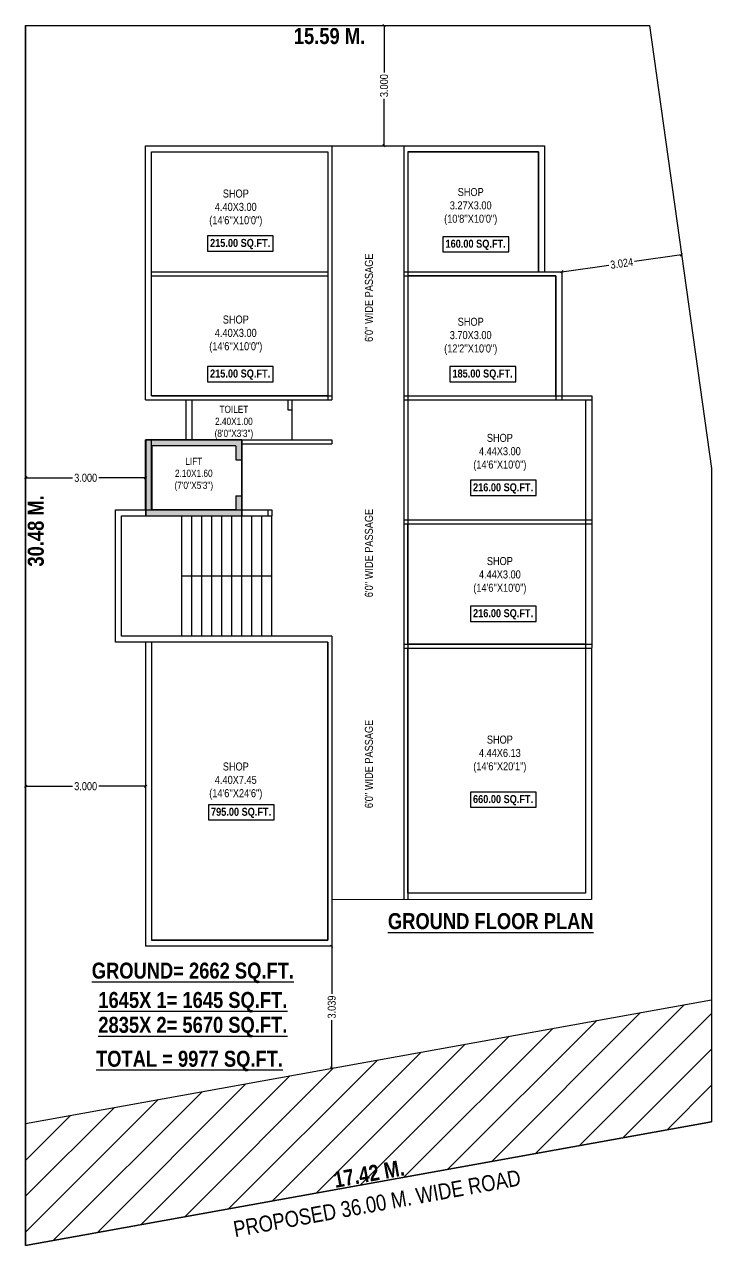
# Model space of a CAD drawing. Extents: x 3011.5 to 3070.1, y 1227.5 to 1258.
# Drawn here: x 3011.54 to 3028.71, y 1227.49 to 1258 of the extents above; entities that cross this region are included whole.
import ezdxf

# ---------------------------------------------------------------- set-up
doc = ezdxf.new("R2010")
doc.units = 0
doc.layers.get('0').update_dxf_attribs({"linetype": 'CONTINUOUS'})
doc.layers.get('DEFPOINTS').update_dxf_attribs({"linetype": 'CONTINUOUS'})
doc.layers.add('TEXT_', color=255, linetype='CONTINUOUS')
doc.styles.add('AN', font='ARIALN.TTF')
doc.dimstyles.new('DIM', dxfattribs={"dimtxt": 0.2, "dimasz": 0.06, "dimexe": 0.05, "dimexo": 0.3, "dimgap": 0.05, "dimtad": 0, "dimdec": 3, "dimlfac": -1, "dimzin": 1, "dimtxsty": 'AN', "dimblk1": 'OBLIQUE', "dimblk2": 'OBLIQUE', "dimsah": 1, "dimcen": 0.001, "dimse1": 1, "dimse2": 1, "dimclrd": 252, "dimclre": 256, "dimclrt": 1, "dimadec": 4, "dimazin": 3, "dimtfac": 1, "dimtdec": 3, "dimtofl": 0, "dimtmove": 0, "dimatfit": 3, "dimtolj": 1, "dimtzin": 1})

# ---------------------------------------------------------------- blocks, each defined once
blk = doc.blocks.new('_OBLIQUE')
at = {"color": 0, "linetype": 'BYBLOCK'}
blk.add_line((-0.5, -0.5), (0.5, 0.5), dxfattribs=at)
blk = doc.blocks.new('*D24')
at = {"color": 252}
for p, q in [((3011.567, 1246.676), (3012.74, 1246.676)), ((3014.567, 1246.676), (3013.393, 1246.676))]:
    blk.add_line(p, q, dxfattribs=at)
at = {"layer": 'DEFPOINTS', "color": 0}
for p in [(3011.567, 1246.676), (3011.567, 1246.6, 11.978), (3014.567, 1246.6, 11.978)]:
    blk.add_point(p, dxfattribs=at)
at = {"color": 252, "xscale": 0.06, "yscale": 0.06, "zscale": 0.06}
for p, rotation in [((3011.567, 1246.676), 180.0000000001216), ((3014.567, 1246.676), 1.215827e-10)]:
    blk.add_blockref('_OBLIQUE', p, dxfattribs=dict(at, rotation=rotation))
at = {"color": 1, "insert": (3013.067, 1246.676), "char_height": 0.2, "attachment_point": 5, "style": 'AN'}
blk.add_mtext('\\A1;3.000', dxfattribs=at)
blk = doc.blocks.new('*D25')
at = {"color": 252}
for p, q in [((3011.567, 1238.97), (3012.74, 1238.97)), ((3014.567, 1238.97), (3013.393, 1238.97))]:
    blk.add_line(p, q, dxfattribs=at)
at = {"layer": 'DEFPOINTS', "color": 0}
for p in [(3011.567, 1238.961, 11.978), (3014.567, 1238.97), (3014.567, 1238.961, 11.978)]:
    blk.add_point(p, dxfattribs=at)
at = {"color": 252, "xscale": 0.06, "yscale": 0.06, "zscale": 0.06, "rotation": 180}
blk.add_blockref('_OBLIQUE', (3011.567, 1238.97), dxfattribs=at)
at = {"color": 252, "xscale": 0.06, "yscale": 0.06, "zscale": 0.06}
blk.add_blockref('_OBLIQUE', (3014.567, 1238.97), dxfattribs=at)
at = {"color": 1, "insert": (3013.067, 1238.97), "char_height": 0.2, "attachment_point": 5, "style": 'AN'}
blk.add_mtext('\\A1;3.000', dxfattribs=at)
blk = doc.blocks.new('*D26')
at = {"color": 252}
for p, q in [((3019.217, 1234.972), (3019.217, 1233.78)), ((3019.217, 1231.933), (3019.217, 1233.126))]:
    blk.add_line(p, q, dxfattribs=at)
at = {"layer": 'DEFPOINTS', "color": 0}
for p in [(3019.217, 1234.972, 11.978), (3019.217, 1231.933), (3019.271, 1231.933, 11.978)]:
    blk.add_point(p, dxfattribs=at)
at = {"color": 252, "xscale": 0.06, "yscale": 0.06, "zscale": 0.06}
for p, rotation in [((3019.217, 1234.972), 90), ((3019.217, 1231.933), 270)]:
    blk.add_blockref('_OBLIQUE', p, dxfattribs=dict(at, rotation=rotation))
at = {"color": 1, "insert": (3019.217, 1233.453), "char_height": 0.2, "attachment_point": 5, "rotation": 90, "style": 'AN'}
blk.add_mtext('\\A1;3.039', dxfattribs=at)
blk = doc.blocks.new('*D27')
at = {"color": 252}
for p, q in [((3020.525, 1257.974), (3020.525, 1256.8)), ((3020.525, 1254.974), (3020.525, 1256.147))]:
    blk.add_line(p, q, dxfattribs=at)
at = {"layer": 'DEFPOINTS', "color": 0}
for p in [(3020.525, 1257.974, 11.978), (3020.525, 1254.974, 11.978), (3020.525, 1254.974)]:
    blk.add_point(p, dxfattribs=at)
at = {"color": 252, "xscale": 0.06, "yscale": 0.06, "zscale": 0.06}
for p, rotation in [((3020.525, 1257.974), 90), ((3020.525, 1254.974), 270)]:
    blk.add_blockref('_OBLIQUE', p, dxfattribs=dict(at, rotation=rotation))
at = {"color": 1, "insert": (3020.525, 1256.474), "char_height": 0.2, "attachment_point": 5, "rotation": 90, "style": 'AN'}
blk.add_mtext('\\A1;3.000', dxfattribs=at)
blk = doc.blocks.new('*D29')
at = {"color": 252}
for p, q in [((3027.961, 1252.244), (3026.786, 1252.079)), ((3024.966, 1251.824), (3026.14, 1251.989))]:
    blk.add_line(p, q, dxfattribs=at)
at = {"layer": 'DEFPOINTS', "color": 0}
for p in [(3027.961, 1252.244, 11.978), (3027.961, 1252.244), (3024.966, 1251.824, 11.978)]:
    blk.add_point(p, dxfattribs=at)
at = {"color": 252, "xscale": 0.06, "yscale": 0.06, "zscale": 0.06}
for p, rotation in [((3027.961, 1252.244), 7.988591707462267), ((3024.966, 1251.824), 187.9885917074623)]:
    blk.add_blockref('_OBLIQUE', p, dxfattribs=dict(at, rotation=rotation))
at = {"color": 1, "insert": (3026.463, 1252.034), "char_height": 0.2, "attachment_point": 5, "rotation": 7.9886, "style": 'AN'}
blk.add_mtext('\\A1;3.024', dxfattribs=at)

msp = doc.modelspace()

# ---------------------------------------------------------------- hatches: boundary and pattern name
h = msp.add_hatch(color=1)
h.dxf.hatch_style = 1
h.paths.add_polyline_path([(3014.5704, 1247.6237), (3016.9719, 1247.6237), (3016.9719, 1247.1233), (3016.8215, 1247.1237), (3016.8215, 1247.4737), (3014.7171, 1247.4737), (3014.7171, 1245.8737), (3016.8215, 1245.8737), (3016.8215, 1246.2237), (3016.9719, 1246.2233), (3016.9719, 1245.7237), (3014.5704, 1245.7237)])
h = msp.add_hatch()
h.set_pattern_fill('ANSI31', color=256, scale=0.2)
h.set_pattern_definition([(45, (2798.9371, 1065.4872), (-0.4490128, 0.4490128), [])])
h.paths.add_polyline_path([(3028.7094, 1230.5891), (3028.7094, 1233.6376), (3011.5667, 1230.5422), (3011.5667, 1227.4937)])

# ---------------------------------------------------------------- linework, layer by layer
at = {"color": 1}
for p, q in [((3011.5667, 1257.9737, 11.9781), (3027.1567, 1257.9737, 11.9781)), ((3011.5667, 1227.4937, 11.9781), (3011.5667, 1257.9737, 11.9781)), ((3027.1567, 1257.9737, 11.9781), (3028.7094, 1246.9091, 11.9781)), ((3028.7094, 1246.9091, 11.9781), (3028.7094, 1230.5891, 11.9781)), ((3028.7094, 1230.5891, 11.9781), (3011.5667, 1227.4937, 11.9781))]:
    msp.add_line(p, q, dxfattribs=at)
for p, q in [((3014.5667, 1254.9737, 11.9781), (3019.2171, 1254.9737, 11.9781)), ((3014.5667, 1248.6237, 11.9781), (3014.5667, 1254.9737, 11.9781)), ((3019.2171, 1254.9737, 11.9781), (3024.5372, 1254.9737, 11.9781)), ((3019.2171, 1254.9737, 11.9781), (3019.2171, 1248.6237, 11.9781)), ((3021.017, 1254.9737, 11.7516), (3021.017, 1248.6237, 11.9781)), ((3024.5372, 1254.9737, 11.9781), (3024.5372, 1251.8237, 11.9781)), ((3014.7167, 1254.8237, 11.9781), (3019.1171, 1254.8237, 11.9781)), ((3014.7167, 1248.7237, 11.9781), (3014.7167, 1254.8237, 11.9781)), ((3019.1171, 1254.8237, 11.9781), (3019.1171, 1248.6237, 11.9781)), ((3021.117, 1254.8237, 11.9781), (3024.3872, 1254.8237, 11.9781)), ((3021.117, 1254.8237, 11.757), (3021.117, 1248.6237, 11.9781)), ((3024.3872, 1254.8237, 11.9781), (3024.3872, 1251.8237, 11.9781)), ((3014.7167, 1251.8237, 11.9781), (3019.1171, 1251.8237, 11.9781)), ((3014.7167, 1251.7237, 11.9781), (3019.1171, 1251.7237, 11.9781)), ((3021.017, 1251.8237, 11.7516), (3024.9657, 1251.8237, 11.9781)), ((3021.017, 1251.7237, 11.7516), (3024.8157, 1251.7237, 11.9688)), ((3024.8157, 1251.7237, 11.9781), (3024.8157, 1248.6237, 12.2046)), ((3024.9657, 1251.8237, 11.9781), (3024.9657, 1248.6237, 12.2046)), ((3014.5667, 1248.6237, 11.9781), (3019.2171, 1248.6237, 11.9781)), ((3014.7167, 1248.7237, 11.9781), (3019.2171, 1248.7237, 11.9781)), ((3015.5667, 1248.6237, 11.9781), (3015.5667, 1247.6237, 11.9781)), ((3015.7167, 1248.6237, 11.9781), (3015.7167, 1247.6237, 11.9781)), ((3018.1171, 1248.6237, 11.9781), (3018.1171, 1248.3737, 11.9781)), ((3018.2171, 1248.6237, 11.9781), (3018.2171, 1248.3737, 11.9781)), ((3021.017, 1248.7237, 11.9781), (3025.7146, 1248.7237, 12.2046)), ((3021.017, 1248.6237, 11.9781), (3021.0171, 1236.1362, 12.3408)), ((3021.017, 1248.6237, 11.9781), (3025.7145, 1248.6237, 12.2046)), ((3021.117, 1248.6237, 11.9781), (3021.1171, 1236.1364, 12.3408)), ((3025.5597, 1248.6237, 12.2046), (3025.5597, 1236.2944, 12.8035)), ((3025.7146, 1248.7237, 31.3817), (3025.7095, 1236.1364, 12.3408)), ((3018.1171, 1248.3737, 11.9781), (3018.2171, 1248.3737, 11.9781)), ((3018.2171, 1248.3737, 11.9781), (3018.2171, 1247.6237, 11.9781)), ((3014.5667, 1245.8737, 11.9781), (3014.5667, 1247.6237, 11.9781)), ((3014.5719, 1247.6237, 12.0471), (3014.5667, 1245.7318, 31.6977)), ((3014.5667, 1247.6237, 11.9781), (3019.2171, 1247.6237, 11.9781)), ((3014.7167, 1245.8737, 11.9781), (3014.7167, 1247.6237, 11.9781)), ((3016.9719, 1247.6237, 11.9781), (3016.9666, 1245.7237, 31.7128)), ((3019.2171, 1247.6237, 11.9781), (3019.2171, 1247.5237, 11.9781)), ((3014.5715, 1247.4737, 12.0471), (3014.5704, 1247.4737, 12.0471)), ((3014.7215, 1247.4737, 13.6007), (3014.7171, 1245.8737, 30.2194)), ((3016.8215, 1247.4737, 12.0471), (3014.7215, 1247.4737, 12.0471)), ((3016.8215, 1247.4737, 13.5404), (3016.8205, 1247.1237, 17.1758)), ((3016.9719, 1247.5237, 11.9781), (3019.2171, 1247.5237, 11.9781)), ((3016.8205, 1247.1237, 21.8498), (3016.9705, 1247.1233, 21.8498)), ((3016.818, 1246.2237, 26.5237), (3016.8171, 1245.8737, 30.1591)), ((3016.818, 1246.2237, 21.8498), (3016.968, 1246.2233, 21.8498)), ((3013.8167, 1245.8737, 11.9781), (3017.7167, 1245.8737, 22.8232)), ((3013.8167, 1242.5737, 11.9781), (3013.8167, 1245.8737, 11.9781)), ((3013.9667, 1245.7237, 11.9781), (3017.7167, 1245.7237, 22.8232)), ((3013.9667, 1242.7237, 11.9781), (3013.9667, 1245.7237, 11.9781)), ((3014.7167, 1245.7317, 31.6949), (3014.7167, 1245.7314, 31.6977)), ((3016.8171, 1245.8737, 12.0471), (3014.7171, 1245.8737, 12.0471)), ((3015.4667, 1242.7237, 21.5306), (3015.4667, 1245.7237, 22.8232)), ((3015.7167, 1242.7237, 21.5306), (3015.7167, 1245.7237, 22.8232)), ((3015.9667, 1242.7237, 21.5306), (3015.9667, 1245.7237, 22.8232)), ((3016.2167, 1242.7237, 21.5306), (3016.2167, 1245.7237, 22.8232)), ((3016.4667, 1242.7237, 21.5306), (3016.4667, 1245.7237, 22.8232)), ((3016.7167, 1242.7237, 21.5306), (3016.7167, 1245.7237, 22.8232)), ((3016.9667, 1242.7237, 21.5306), (3016.9667, 1245.7237, 22.8232)), ((3017.2167, 1242.7237, 21.5306), (3017.2167, 1245.7237, 22.8232)), ((3017.4667, 1242.7237, 21.5306), (3017.4667, 1245.7237, 22.8232)), ((3017.6167, 1245.8737, 22.8232), (3017.6167, 1245.7237, 22.8232)), ((3017.7167, 1245.8737, 22.8232), (3017.7167, 1245.7237, 22.8232)), ((3017.7167, 1242.7237, 21.5306), (3017.7167, 1245.7237, 22.8232)), ((3021.0171, 1245.6236, 11.9781), (3025.7148, 1245.6236, 11.9781)), ((3021.0171, 1245.5236, 11.9781), (3025.7148, 1245.5236, 11.9781)), ((3015.4667, 1244.2237, 22.1769), (3017.7167, 1244.2237, 22.1769)), ((3019.2171, 1242.7237, 11.9781), (3013.9667, 1242.7237, 11.9781)), ((3019.2171, 1242.7237, 11.9781), (3019.2171, 1234.9721, 11.9781)), ((3019.1171, 1242.5737, 11.9781), (3013.8167, 1242.5737, 11.9781)), ((3014.5667, 1242.5737, 11.9781), (3014.5667, 1234.9721, 11.9781)), ((3014.7167, 1242.5737, 11.9781), (3014.7167, 1235.1221, 11.9781)), ((3019.1171, 1242.5737, 11.9781), (3019.1171, 1235.1221, 11.9781)), ((3021.0171, 1242.5236, 11.9781), (3025.7148, 1242.5236, 11.9781)), ((3021.0171, 1242.4236, 11.9781), (3025.7148, 1242.4236, 11.9781)), ((3025.5597, 1236.2944, 12.3408), (3021.1131, 1236.2864, 12.3408)), ((3025.7095, 1236.1444, 12.3408), (3019.2171, 1236.1338, 12.3408)), ((3019.1171, 1235.1221, 11.9781), (3014.7167, 1235.1221, 11.9781)), ((3019.2171, 1234.9721, 11.9781), (3014.5667, 1234.9721, 11.9781)), ((3011.5667, 1230.5422, 11.9781), (3028.7094, 1233.6376, 11.9781)), ((3011.5667, 1227.4937, 11.9781), (3028.7094, 1230.5891, 11.9781))]:
    msp.add_line(p, q)
at = {"elevation": 11.9781}
for points in [[(3011.5667, 1257.9737), (3027.1567, 1257.9737)], [(3011.5667, 1257.9737), (3011.5667, 1227.4937)]]:
    msp.add_lwpolyline(points, dxfattribs=at)
for points, elevation in [([(3024.3872, 1254.8237), (3021.117, 1254.8237), (3021.117, 1251.8237), (3024.3872, 1251.8237)], 11.9781), ([(3014.7167, 1251.7237), (3019.1171, 1251.7237), (3019.1171, 1248.7237), (3014.7167, 1248.7237)], 11.9781), ([(3024.8157, 1251.7237), (3021.117, 1251.7237), (3021.117, 1248.7237), (3024.8157, 1248.7237)], 11.9688), ([(3016.9719, 1247.6237), (3014.5704, 1247.6237), (3014.5704, 1245.7237), (3016.9719, 1245.7237)], 11.9781), ([(3021.117, 1245.5236), (3025.5597, 1245.5236), (3025.5597, 1242.5236), (3021.117, 1242.5236)], 12.0682), ([(3019.1171, 1242.5737), (3014.7167, 1242.5737), (3014.7167, 1235.1221), (3019.1171, 1235.1221)], 11.9781), ([(3021.1171, 1242.4236), (3025.5597, 1242.4236), (3025.5597, 1236.2944), (3021.1171, 1236.2944)], 12.0442)]:
    msp.add_lwpolyline(points, close=True, dxfattribs=dict(elevation=elevation))
for points in [[(3017.7571, 1252.7189), (3016.1119, 1252.7189), (3016.1119, 1252.3405), (3017.7571, 1252.3405)], [(3023.6419, 1252.6999), (3021.9966, 1252.6999), (3021.9966, 1252.3216), (3023.6419, 1252.3216)], [(3017.7571, 1249.4564), (3016.1119, 1249.4564), (3016.1119, 1249.078), (3017.7571, 1249.078)], [(3023.8152, 1249.4564), (3022.17, 1249.4564), (3022.17, 1249.078), (3023.8152, 1249.078)], [(3024.3287, 1246.6131), (3022.6835, 1246.6131), (3022.6835, 1246.2347), (3024.3287, 1246.2347)], [(3024.3287, 1243.4678), (3022.6835, 1243.4678), (3022.6835, 1243.0895), (3024.3287, 1243.0895)], [(3024.3287, 1238.8241), (3022.6835, 1238.8241), (3022.6835, 1238.4458), (3024.3287, 1238.4458)], [(3017.781, 1238.5067), (3016.1357, 1238.5067), (3016.1357, 1238.1284), (3017.781, 1238.1284)]]:
    msp.add_lwpolyline(points, close=True)

# ---------------------------------------------------------------- texts
at = {"linetype": 'CONTINUOUS', "insert": (3019.1608, 1257.7102, 11.9781), "char_height": 0.4, "width": 2.032859, "attachment_point": 5, "style": 'AN'}
msp.add_mtext('{\\fArial Narrow|b1|i0|c0|p34;15.59 M.}', dxfattribs=at)
at = {"attachment_point": 5, "style": 'AN'}
for s, insert, char_height, width in [('SHOP\\P4.40X3.00\\P(14\'6\'\'X10\'0")', (3016.8188, 1253.4147), 0.2, 1.182364), ('SHOP\\P3.27X3.00\\P(10\'8\'\'X10\'0")', (3022.6895, 1253.453), 0.2, 0.495383), ('{\\fArial Narrow|b1|i0|c0|p34;215.00 SQ.FT.}', (3016.9271, 1252.5157), 0.2, 2.032859), ('{\\fArial Narrow|b1|i0|c0|p34;160.00 SQ.FT.}', (3022.8118, 1252.4967), 0.2, 2.032859), ('SHOP\\P4.40X3.00\\P(14\'6\'\'X10\'0")', (3016.8188, 1250.267), 0.2, 1.182364), ('SHOP\\P3.70X3.00\\P(12\'2\'\'X10\'0")', (3022.6895, 1250.2115), 0.2, 0.495383), ('{\\fArial Narrow|b1|i0|c0|p34;215.00 SQ.FT.}', (3016.9271, 1249.2532), 0.2, 2.032859), ('{\\fArial Narrow|b1|i0|c0|p34;185.00 SQ.FT.}', (3022.9852, 1249.2532), 0.2, 2.032859), ('SHOP\\P4.44X3.00\\P(14\'6\'\'X10\'0")', (3023.4183, 1247.3104), 0.2, 0.495383), ('{\\fArial Narrow|b1|i0|c0|p34;216.00 SQ.FT.}', (3023.4987, 1246.4099), 0.2, 2.032859), ('SHOP\\P4.44X3.00\\P(14\'6\'\'X10\'0")', (3023.4183, 1244.2321), 0.2, 0.495383), ('{\\fArial Narrow|b1|i0|c0|p34;216.00 SQ.FT.}', (3023.4987, 1243.2646), 0.2, 2.032859), ('SHOP\\P4.44X6.13\\P(14\'6\'\'X20\'1")', (3023.4183, 1239.7719), 0.2, 0.495383), ('SHOP\\P4.40X7.45\\P(14\'6\'\'X24\'6")', (3016.8188, 1239.0997), 0.2, 1.182364), ('{\\fArial Narrow|b1|i0|c0|p34;660.00 SQ.FT.}', (3023.4987, 1238.621), 0.2, 2.032859), ('{\\fArial Narrow|b1|i0|c0|p34;795.00 SQ.FT.}', (3016.951, 1238.3035), 0.2, 2.032859), ('{\\fArial Narrow|b1|i0|c0|p34;\\LGROUND FLOOR PLAN}', (3023.1911, 1235.5971), 0.4, 6.192387), ('{\\fArial Narrow|b1|i0|c0|p34;\\LGROUND= 2662 SQ.FT.}', (3015.7461, 1234.3063), 0.4, 8.016841), ('{\\fArial Narrow|b1|i0|c0|p34;\\L1645X 1= 1645 SQ.FT.}', (3015.7461, 1233.5732), 0.4, 8.016841), ('{\\fArial Narrow|b1|i0|c0|p34;\\L2835X 2= 5670 SQ.FT.}', (3015.7461, 1232.9522), 0.4, 8.016841), ('{\\fArial Narrow|b1|i0|c0|p34;\\LTOTAL = 9977 SQ.FT.}', (3015.662, 1232.104), 0.4, 8.016841)]:
    msp.add_mtext(s, dxfattribs=dict(at, insert=insert, char_height=char_height, width=width))
at = {"char_height": 0.2, "width": 8.698914, "attachment_point": 5, "rotation": 90.00102, "style": 'AN'}
for insert in [(3020.1471, 1251.1754), (3020.1471, 1244.7956), (3020.1471, 1239.5268)]:
    msp.add_mtext("6'0'' WIDE PASSAGE", dxfattribs=dict(at, insert=insert))
at = {"linetype": 'CONTINUOUS', "char_height": 0.4, "attachment_point": 5, "style": 'AN'}
for s, insert, width, rotation in [('{\\fArial Narrow|b1|i0|c0|p34;30.48 M.}', (3011.8233, 1245.3491, 11.9781), 2.032859, 90), ('{\\fArial Narrow|b1|i0|c0|p34;17.42 M.}', (3020.1465, 1229.2895, 11.9781), 12.167543, 10.29777), ('PROPOSED 36.00 M. WIDE ROAD ', (3020.3491, 1228.5463, 11.9781), 12.167543, 10.29777)]:
    msp.add_mtext(s, dxfattribs=dict(at, insert=insert, width=width, rotation=rotation))
at = {"layer": 'TEXT_', "linetype": 'CONTINUOUS', "char_height": 0.18, "width": 0.982018, "attachment_point": 5, "style": 'AN'}
for s, insert in [('TOILET\\P2.40X1.00\\P(8\'0\'\'X3\'3")', (3016.7715, 1248.0603, 12.0471)), ('LIFT\\P2.10X1.60\\P(7\'0\'\'X5\'3")', (3015.7696, 1246.7612, 0.0689))]:
    msp.add_mtext(s, dxfattribs=dict(at, insert=insert))

# ---------------------------------------------------------------- dimensions: what is measured, and where the dimension line sits
for base, p1, p2, angle, picture, middle in [((3020.5254, 1254.9737), (3020.5254, 1257.9737, 11.9781), (3020.5254, 1254.9737, 11.9781), 90, '*D27', (3020.5254, 1256.4737)), ((3014.5667, 1238.9696), (3011.5667, 1238.9614, 11.9781), (3014.5667, 1238.9614, 11.9781), 0, '*D25', (3013.0667, 1238.9696)), ((3019.2171, 1231.9334), (3019.2171, 1234.9721, 11.9781), (3019.2711, 1231.9334, 11.9781), 90, '*D26', (3019.2171, 1233.4527))]:
    dim = msp.add_linear_dim(base=base, p1=p1, p2=p2, angle=angle, dimstyle='DIM')
    dim.commit()
    dim.dimension.update_dxf_attribs({"geometry": picture, "text_midpoint": middle})
for p1, p2, distance, picture, middle in [((3024.9657, 1251.8237, 11.9781), (3027.9607, 1252.244, 11.9781), 0, '*D29', (3026.4632, 1252.0339)), ((3014.5667, 1246.5997, 11.9781), (3011.5667, 1246.5997, 11.9781), -0.0768, '*D24', (3013.0667, 1246.6765))]:
    dim = msp.add_aligned_dim(p1=p1, p2=p2, distance=distance, dimstyle='DIM')
    dim.commit()
    dim.dimension.update_dxf_attribs({"geometry": picture, "text_midpoint": middle})

doc.saveas('drawing.dxf')
